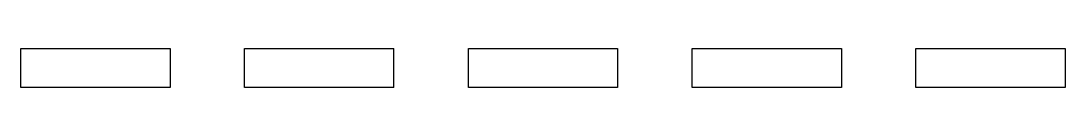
# Model space of a CAD drawing. Header units: inches. Extents: x 0 to 132, y -119 to 8.
# Drawn here: x 5.221 to 8.721, y -118.718 to -118.588 of the extents above.
import ezdxf

# ---------------------------------------------------------------- set-up
doc = ezdxf.new("R2010")
doc.units = ezdxf.units.IN
doc.header["$MEASUREMENT"] = 0

msp = doc.modelspace()

# ---------------------------------------------------------------- linework, layer by layer
for p, q in [((5.2208, -118.5884), (5.7208, -118.5884)), ((5.2208, -118.7184), (5.2208, -118.5884)), ((5.7208, -118.5884), (5.7208, -118.7184)), ((5.9708, -118.5884), (6.4708, -118.5884)), ((5.9708, -118.7184), (5.9708, -118.5884)), ((6.4708, -118.7184), (6.4708, -118.5884)), ((6.7208, -118.5884), (7.2208, -118.5884)), ((6.7208, -118.7184), (6.7208, -118.5884)), ((7.2208, -118.5884), (7.2208, -118.7184)), ((7.4708, -118.5884), (7.9708, -118.5884)), ((7.4708, -118.7184), (7.4708, -118.5884)), ((7.9708, -118.5884), (7.9708, -118.7184)), ((8.2208, -118.5884), (8.7208, -118.5884)), ((8.2208, -118.7184), (8.2208, -118.5884)), ((8.7208, -118.5884), (8.7208, -118.7184)), ((5.7208, -118.7184), (5.2208, -118.7184)), ((6.4708, -118.7184), (5.9708, -118.7184)), ((7.2208, -118.7184), (6.7208, -118.7184)), ((7.9708, -118.7184), (7.4708, -118.7184)), ((8.7208, -118.7184), (8.2208, -118.7184))]:
    msp.add_line(p, q)

doc.saveas('drawing.dxf')
